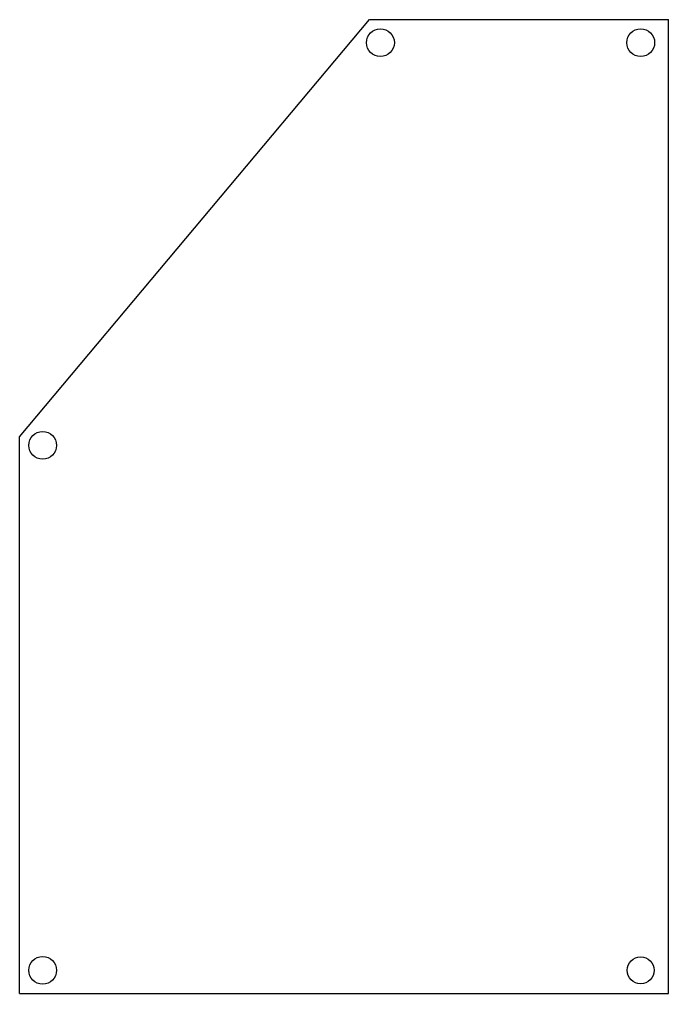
# Model space of a CAD drawing. Extents: x 0 to 70, y 0 to 105.
import ezdxf

# ---------------------------------------------------------------- set-up
doc = ezdxf.new("R2010")
doc.units = 0
doc.header["$MEASUREMENT"] = 0
doc.layers.add('VISIBLE', color=7, linetype='CONTINUOUS')

msp = doc.modelspace()

# ---------------------------------------------------------------- linework, layer by layer
at = {"layer": 'VISIBLE'}
for p, q in [((0, 60), (37.76, 105)), ((37.76, 105), (70, 105)), ((70, 0), (70, 105)), ((0, 0), (0, 60)), ((0, 0), (70, 0))]:
    msp.add_line(p, q, dxfattribs=at)
for centre, radius in [((38.93, 102.5), 1.5), ((67, 102.5), 1.5), ((2.5, 59.09), 1.5), ((2.5, 2.5), 1.5), ((67, 2.5), 1.46)]:
    msp.add_circle(centre, radius, dxfattribs=at)

doc.saveas('drawing.dxf')
